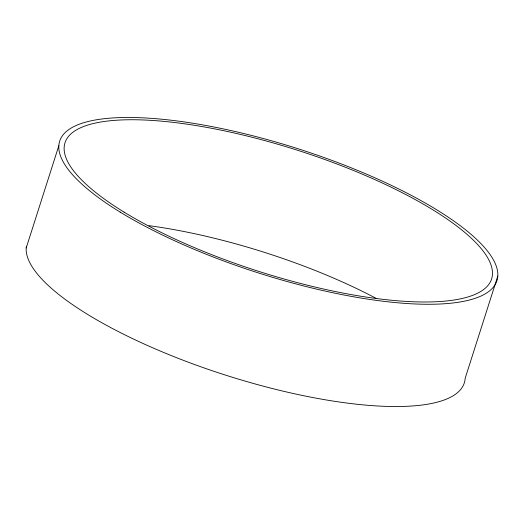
<?xml version="1.0" encoding="UTF-8"?>
<svg xmlns="http://www.w3.org/2000/svg" width="524" height="524" viewBox="0 0 524 524"><rect width="100%" height="100%" fill="white"/><g stroke="black" fill="none" stroke-linecap="round" stroke-linejoin="round"><path stroke-width="0.79" d="M26.2 247.97L58.832 145.718M497.8 276.03L465.168 378.282A229.492 65.179 17.7 0 1 238.957 379.278A229.492 65.179 17.7 0 1 26.357 246.411M148.921 225.667A223.892 63.587 17.7 0 1 375.963 298.274M120.193 212.122A229.492 65.179 17.7 0 0 489.252 291.128A229.492 65.179 17.7 0 0 225.503 129.369A229.492 65.179 17.7 0 0 120.193 212.122M124.05 212.096A223.892 63.587 17.7 0 0 484.104 289.169A223.892 63.587 17.7 0 0 226.794 131.354A223.892 63.587 17.7 0 0 124.05 212.096"/></g></svg>
